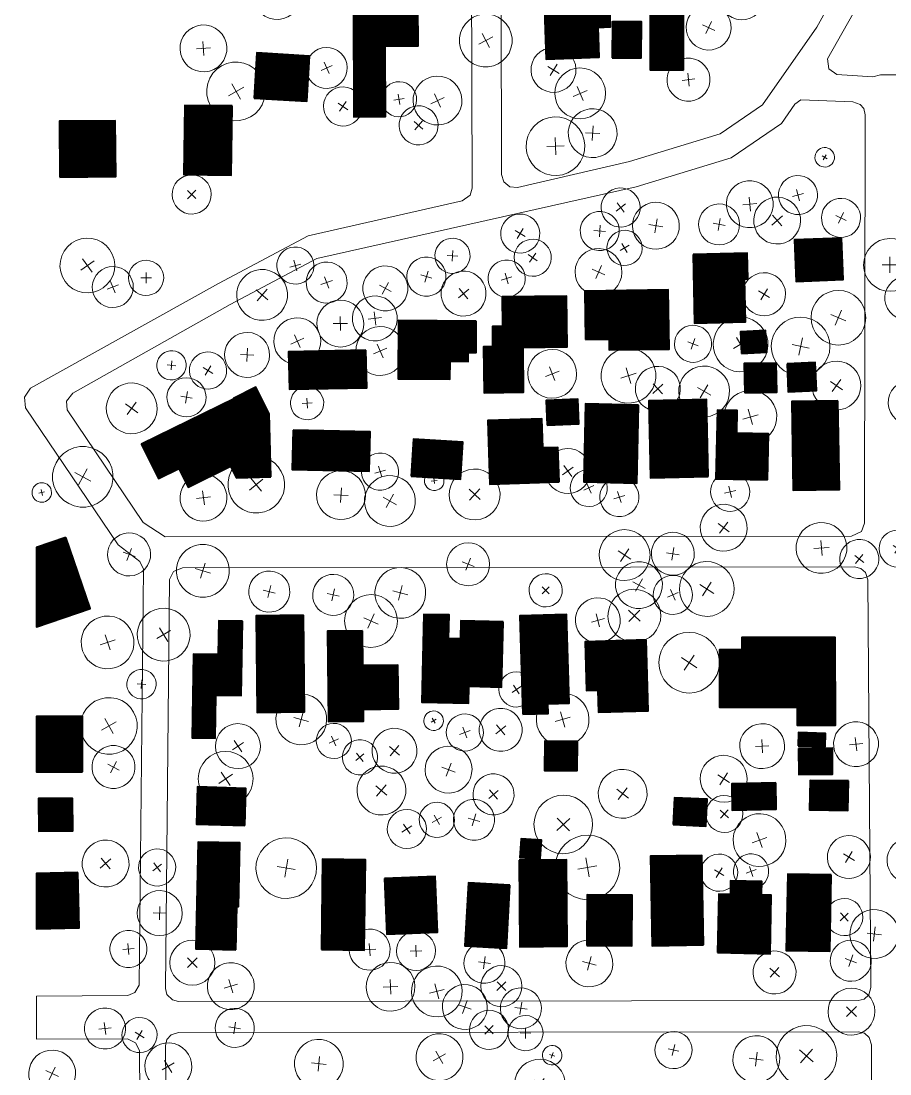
# Model space of a CAD drawing. Header units: metres. Extents: x -391 to 391, y -347 to 344.
# Drawn here: x -391.2 to -191, y -77.9 to 164.7 of the extents above; entities that cross this region are included whole.
import ezdxf

# ---------------------------------------------------------------- set-up
doc = ezdxf.new("R2010")
doc.units = ezdxf.units.M
for name, color, linetype, lineweight, true_color in [('ROADS', 251, 'Continuous', 18, 0x333333), ('ROOFS', 251, 'Continuous', 40, 0x000000), ('ROOFS_FILL', 255, 'Continuous', 0, 0xffffff), ('TREES', 251, 'Continuous', 9, 0x555555)]:
    doc.layers.add(name, color=color, linetype=linetype, lineweight=lineweight, true_color=true_color)

# ---------------------------------------------------------------- blocks, each defined once
blk = doc.blocks.new('TREE_0_52BACD')
at = {"layer": 'TREES'}
for points in [[(6.01, 0), (5.89, -1.17), (5.55, -2.3), (5, -3.34), (4.25, -4.25), (3.34, -5), (2.3, -5.55), (1.17, -5.89), (0, -6.01), (-1.17, -5.89), (-2.3, -5.55), (-3.34, -5), (-4.25, -4.25), (-5, -3.34), (-5.55, -2.3), (-5.89, -1.17), (-6.01, 0), (-5.89, 1.17), (-5.55, 2.3), (-5, 3.34), (-4.25, 4.25), (-3.34, 5), (-2.3, 5.55), (-1.17, 5.89), (0, 6.01), (1.17, 5.89), (2.3, 5.55), (3.34, 5), (4.25, 4.25), (5, 3.34), (5.55, 2.3), (5.89, 1.17), (6.01, 0)], [(-1.8, 0), (1.8, 0)], [(0, 1.8), (0, -1.8)]]:
    blk.add_lwpolyline(points, dxfattribs=at)

msp = doc.modelspace()

# ---------------------------------------------------------------- hatches: boundary and pattern name
at = {"layer": 'ROOFS_FILL'}
h = msp.add_hatch(dxfattribs=at)
h.set_pattern_fill('SOLID')
h.paths.add_polyline_path([(-293.72, 182.31), (-302.13, 182.29), (-302.09, 168.56), (-314.57, 168.53), (-314.51, 142.62), (-307.23, 142.64), (-307.27, 158.96), (-299.73, 158.99), (-299.76, 168.3), (-293.68, 168.33), (-293.72, 182.31)])
h = msp.add_hatch(dxfattribs=at)
h.set_pattern_fill('SOLID')
h.paths.add_polyline_path([(-255.54, 168.83), (-261.77, 168.63), (-262.03, 176.65), (-270.86, 176.36), (-270.18, 155.91), (-257.98, 156.31), (-258.21, 163.21), (-255.35, 163.3), (-255.54, 168.83)])
h = msp.add_hatch(dxfattribs=at)
h.set_pattern_fill('SOLID')
h.paths.add_polyline_path([(-238.57, 153.36), (-238.52, 167.44), (-246.21, 167.47), (-246.26, 153.39), (-238.57, 153.36)])
h = msp.add_hatch(dxfattribs=at)
h.set_pattern_fill('SOLID')
h.paths.add_polyline_path([(-254.97, 156.22), (-248.32, 156.17), (-248.25, 164.47), (-254.91, 164.51), (-254.97, 156.22)])
h = msp.add_hatch(dxfattribs=at)
h.set_pattern_fill('SOLID')
h.paths.add_polyline_path([(-337.5, 146.92), (-325.33, 146.18), (-324.7, 156.6), (-336.87, 157.34), (-337.5, 146.92)])
h = msp.add_hatch(dxfattribs=at)
h.set_pattern_fill('SOLID')
h.paths.add_polyline_path([(-342.57, 145.11), (-353.49, 145.24), (-353.68, 129.28), (-342.77, 129.16), (-342.57, 145.11)])
h = msp.add_hatch(dxfattribs=at)
h.set_pattern_fill('SOLID')
h.paths.add_polyline_path([(-382.24, 128.72), (-369.34, 128.87), (-369.49, 141.71), (-382.38, 141.57), (-382.24, 128.72)])
h = msp.add_hatch(dxfattribs=at)
h.set_pattern_fill('SOLID')
h.paths.add_polyline_path([(-202.16, 114.67), (-212.95, 114.25), (-212.57, 104.68), (-201.78, 105.09), (-202.16, 114.67)])
h = msp.add_hatch(dxfattribs=at)
h.set_pattern_fill('SOLID')
h.paths.add_polyline_path([(-236.33, 110.87), (-235.98, 95.09), (-224.29, 95.34), (-224.5, 105.27), (-223.73, 105.28), (-223.86, 111.15), (-236.33, 110.87)])
h = msp.add_hatch(dxfattribs=at)
h.set_pattern_fill('SOLID')
h.paths.add_polyline_path([(-261.14, 91.3), (-255.68, 91.38), (-255.64, 88.89), (-241.87, 89.09), (-242.06, 102.72), (-261.3, 102.44), (-261.14, 91.3)])
h = msp.add_hatch(dxfattribs=at)
h.set_pattern_fill('SOLID')
h.paths.add_polyline_path([(-280.33, 101.09), (-280.25, 94.35), (-282.59, 94.32), (-282.54, 89.66), (-284.61, 89.64), (-284.49, 79.02), (-275.39, 79.12), (-275.52, 89.48), (-265.38, 89.61), (-265.52, 101.26), (-280.33, 101.09)])
h = msp.add_hatch(dxfattribs=at)
h.set_pattern_fill('SOLID')
h.paths.add_polyline_path([(-286.29, 95.55), (-304.21, 95.69), (-304.32, 82.22), (-292.36, 82.13), (-292.33, 86.27), (-288.18, 86.25), (-288.16, 88.31), (-286.33, 88.3), (-286.29, 95.55)])
h = msp.add_hatch(dxfattribs=at)
h.set_pattern_fill('SOLID')
h.paths.add_polyline_path([(-225.17, 88.08), (-219.37, 88.39), (-219.64, 93.39), (-225.44, 93.07), (-225.17, 88.08)])
h = msp.add_hatch(dxfattribs=at)
h.set_pattern_fill('SOLID')
h.paths.add_polyline_path([(-311.72, 88.83), (-329.54, 88.46), (-329.36, 79.82), (-311.54, 80.19), (-311.72, 88.83)])
h = msp.add_hatch(dxfattribs=at)
h.set_pattern_fill('SOLID')
h.paths.add_polyline_path([(-224.44, 79), (-217.05, 79.12), (-217.17, 85.86), (-224.55, 85.74), (-224.44, 79)])
h = msp.add_hatch(dxfattribs=at)
h.set_pattern_fill('SOLID')
h.paths.add_polyline_path([(-214.68, 85.7), (-214.39, 79.23), (-207.9, 79.52), (-208.18, 85.99), (-214.68, 85.7)])
h = msp.add_hatch(dxfattribs=at)
h.set_pattern_fill('SOLID')
h.paths.add_polyline_path([(-333.65, 59.67), (-334.04, 74.14), (-337.09, 80.28), (-342.29, 77.71), (-341.94, 77.73), (-363.44, 67.15), (-359.51, 59.23), (-354.83, 61.54), (-352.73, 57.29), (-342.91, 62.13), (-341.57, 59.44), (-333.65, 59.67)])
h = msp.add_hatch(dxfattribs=at)
h.set_pattern_fill('SOLID')
h.paths.add_polyline_path([(-269.94, 71.54), (-262.67, 71.84), (-262.91, 77.52), (-270.17, 77.22), (-269.94, 71.54)])
h = msp.add_hatch(dxfattribs=at)
h.set_pattern_fill('SOLID')
h.paths.add_polyline_path([(-248.94, 76.17), (-261.15, 76.44), (-261.53, 58.48), (-249.32, 58.21), (-248.94, 76.17)])
h = msp.add_hatch(dxfattribs=at)
h.set_pattern_fill('SOLID')
h.paths.add_polyline_path([(-232.87, 59.71), (-233.26, 77.48), (-246.5, 77.19), (-246.12, 59.42), (-232.87, 59.71)])
h = msp.add_hatch(dxfattribs=at)
h.set_pattern_fill('SOLID')
h.paths.add_polyline_path([(-202.95, 77.19), (-213.61, 77.03), (-213.27, 56.57), (-202.62, 56.74), (-202.95, 77.19)])
h = msp.add_hatch(dxfattribs=at)
h.set_pattern_fill('SOLID')
h.paths.add_polyline_path([(-267.2, 58.5), (-267.47, 66.43), (-270.94, 66.31), (-271.18, 73.04), (-283.64, 72.63), (-283.15, 57.98), (-267.2, 58.5)])
h = msp.add_hatch(dxfattribs=at)
h.set_pattern_fill('SOLID')
h.paths.add_polyline_path([(-219.2, 58.96), (-218.99, 69.57), (-226.26, 69.72), (-226.15, 74.9), (-230.73, 75), (-231.06, 59.2), (-219.2, 58.96)])
h = msp.add_hatch(dxfattribs=at)
h.set_pattern_fill('SOLID')
h.paths.add_polyline_path([(-328.52, 70.38), (-328.72, 61.33), (-310.95, 60.93), (-310.75, 69.99), (-328.52, 70.38)])
h = msp.add_hatch(dxfattribs=at)
h.set_pattern_fill('SOLID')
h.paths.add_polyline_path([(-301.3, 59.79), (-289.9, 59.11), (-289.4, 67.63), (-300.79, 68.31), (-301.3, 59.79)])
h = msp.add_hatch(dxfattribs=at)
h.set_pattern_fill('SOLID')
h.paths.add_polyline_path([(-380.88, 45.67), (-387.64, 43.37), (-387.64, 25.08), (-375.28, 29.28), (-380.88, 45.67)])
h = msp.add_hatch(dxfattribs=at)
h.set_pattern_fill('SOLID')
h.paths.add_polyline_path([(-326.15, 27.79), (-337.06, 27.65), (-336.78, 5.39), (-325.86, 5.52), (-326.15, 27.79)])
h = msp.add_hatch(dxfattribs=at)
h.set_pattern_fill('SOLID')
h.paths.add_polyline_path([(-280.11, 26.21), (-289.83, 26.45), (-289.94, 22.31), (-292.69, 22.38), (-292.55, 27.82), (-298.37, 27.96), (-298.88, 7.77), (-288.13, 7.5), (-288.03, 11.39), (-280.49, 11.2), (-280.11, 26.21)])
h = msp.add_hatch(dxfattribs=at)
h.set_pattern_fill('SOLID')
h.paths.add_polyline_path([(-275.58, 4.95), (-269.75, 5.13), (-269.82, 7.36), (-264.89, 7.52), (-265.52, 27.95), (-276.27, 27.63), (-275.58, 4.95)])
h = msp.add_hatch(dxfattribs=at)
h.set_pattern_fill('SOLID')
h.paths.add_polyline_path([(-340.17, 26.36), (-345.63, 26.45), (-345.76, 18.69), (-351.48, 18.79), (-351.8, -0.48), (-346.5, -0.57), (-346.32, 9.37), (-340.46, 9.28), (-340.17, 26.36)])
h = msp.add_hatch(dxfattribs=at)
h.set_pattern_fill('SOLID')
h.paths.add_polyline_path([(-312.56, 24.2), (-320.62, 24.09), (-320.34, 3.28), (-312.29, 3.39), (-312.32, 6.07), (-304.26, 6.17), (-304.4, 16.28), (-312.45, 16.17), (-312.56, 24.2)])
h = msp.add_hatch(dxfattribs=at)
h.set_pattern_fill('SOLID')
h.paths.add_polyline_path([(-247.17, 22.08), (-261.2, 21.66), (-260.86, 10.43), (-258.26, 10.51), (-258.1, 5.43), (-246.68, 5.77), (-247.17, 22.08)])
h = msp.add_hatch(dxfattribs=at)
h.set_pattern_fill('SOLID')
h.paths.add_polyline_path([(-212.38, 6.59), (-212.38, 2.45), (-203.54, 2.45), (-203.55, 22.65), (-225.12, 22.65), (-225.12, 19.8), (-230.21, 19.8), (-230.21, 6.58), (-212.38, 6.59)])
h = msp.add_hatch(dxfattribs=at)
h.set_pattern_fill('SOLID')
h.paths.add_polyline_path([(-377.07, -8.28), (-377.07, 4.41), (-387.64, 4.4), (-387.64, -8.29), (-377.07, -8.28)])
h = msp.add_hatch(dxfattribs=at)
h.set_pattern_fill('SOLID')
h.paths.add_polyline_path([(-212.13, -2.29), (-205.89, -2.48), (-205.8, 0.54), (-212.03, 0.72), (-212.13, -2.29)])
h = msp.add_hatch(dxfattribs=at)
h.set_pattern_fill('SOLID')
h.paths.add_polyline_path([(-263.03, -8.09), (-262.96, -1.36), (-270.5, -1.28), (-270.57, -8.02), (-263.03, -8.09)])
h = msp.add_hatch(dxfattribs=at)
h.set_pattern_fill('SOLID')
h.paths.add_polyline_path([(-212.03, -2.95), (-211.97, -8.9), (-204.17, -8.83), (-204.23, -2.87), (-212.03, -2.95)])
h = msp.add_hatch(dxfattribs=at)
h.set_pattern_fill('SOLID')
h.paths.add_polyline_path([(-339.64, -20.67), (-339.38, -12.14), (-350.55, -11.81), (-350.8, -20.35), (-339.64, -20.67)])
h = msp.add_hatch(dxfattribs=at)
h.set_pattern_fill('SOLID')
h.paths.add_polyline_path([(-217.28, -10.87), (-227.42, -11.09), (-227.29, -17.13), (-217.15, -16.91), (-217.28, -10.87)])
h = msp.add_hatch(dxfattribs=at)
h.set_pattern_fill('SOLID')
h.paths.add_polyline_path([(-200.55, -10.42), (-209.38, -10.28), (-209.49, -17.1), (-200.66, -17.26), (-200.55, -10.42)])
h = msp.add_hatch(dxfattribs=at)
h.set_pattern_fill('SOLID')
h.paths.add_polyline_path([(-379.39, -14.41), (-387.18, -14.48), (-387.1, -21.99), (-379.31, -21.92), (-379.39, -14.41)])
h = msp.add_hatch(dxfattribs=at)
h.set_pattern_fill('SOLID')
h.paths.add_polyline_path([(-240.89, -20.48), (-233.36, -20.81), (-233.1, -14.59), (-240.62, -14.28), (-240.89, -20.48)])
h = msp.add_hatch(dxfattribs=at)
h.set_pattern_fill('SOLID')
h.paths.add_polyline_path([(-271.57, -28.34), (-271.29, -24.06), (-275.95, -23.75), (-276.24, -28.04), (-271.57, -28.34)])
h = msp.add_hatch(dxfattribs=at)
h.set_pattern_fill('SOLID')
h.paths.add_polyline_path([(-341.68, -49.31), (-341.48, -39.31), (-341.1, -39.31), (-340.8, -24.71), (-350.41, -24.52), (-350.92, -49.12), (-341.68, -49.31)])
h = msp.add_hatch(dxfattribs=at)
h.set_pattern_fill('SOLID')
h.paths.add_polyline_path([(-322, -49.26), (-312.12, -49.39), (-311.84, -28.58), (-321.72, -28.45), (-322, -49.26)])
h = msp.add_hatch(dxfattribs=at)
h.set_pattern_fill('SOLID')
h.paths.add_polyline_path([(-276.45, -28.67), (-276.26, -48.62), (-265.34, -48.52), (-265.53, -28.57), (-276.45, -28.67)])
h = msp.add_hatch(dxfattribs=at)
h.set_pattern_fill('SOLID')
h.paths.add_polyline_path([(-233.96, -48.18), (-234.34, -27.56), (-246.14, -27.77), (-245.78, -48.4), (-233.96, -48.18)])
h = msp.add_hatch(dxfattribs=at)
h.set_pattern_fill('SOLID')
h.paths.add_polyline_path([(-378.15, -31.5), (-387.64, -31.73), (-387.64, -44.52), (-377.84, -44.28), (-378.15, -31.5)])
h = msp.add_hatch(dxfattribs=at)
h.set_pattern_fill('SOLID')
h.paths.add_polyline_path([(-307.42, -32.91), (-306.91, -45.73), (-295.23, -45.27), (-295.74, -32.44), (-307.42, -32.91)])
h = msp.add_hatch(dxfattribs=at)
h.set_pattern_fill('SOLID')
h.paths.add_polyline_path([(-278.53, -34.43), (-288.12, -33.89), (-288.94, -48.44), (-279.36, -48.98), (-278.53, -34.43)])
h = msp.add_hatch(dxfattribs=at)
h.set_pattern_fill('SOLID')
h.paths.add_polyline_path([(-220.57, -36.41), (-220.52, -33.56), (-227.68, -33.45), (-227.73, -36.29), (-220.57, -36.41)])
h = msp.add_hatch(dxfattribs=at)
h.set_pattern_fill('SOLID')
h.paths.add_polyline_path([(-204.48, -32.07), (-214.5, -31.87), (-214.86, -49.47), (-204.84, -49.67), (-204.48, -32.07)])
h = msp.add_hatch(dxfattribs=at)
h.set_pattern_fill('SOLID')
h.paths.add_polyline_path([(-260.84, -48.34), (-250.44, -48.41), (-250.37, -36.76), (-260.77, -36.69), (-260.84, -48.34)])
h = msp.add_hatch(dxfattribs=at)
h.set_pattern_fill('SOLID')
h.paths.add_polyline_path([(-230.69, -49.97), (-218.59, -50.24), (-218.3, -36.77), (-230.4, -36.5), (-230.69, -49.97)])

# ---------------------------------------------------------------- linework, layer by layer
at = {"layer": 'ROADS'}
for points in [[(-207.81, 163.24), (-220.31, 145.37), (-230.09, 138.67), (-251, 132.3), (-276.82, 126.35), (-278.58, 126.48), (-279.97, 127.58), (-280.49, 129.27), (-280.75, 248.09), (-280.41, 249.49), (-279.44, 250.57), (-277.8, 251.09), (-183.48, 252.46), (-182.08, 252.14), (-180.83, 250.95), (-180.44, 249.28), (-181.68, 228.79), (-184.27, 210.61), (-190.74, 193.97), (-207.81, 163.24)], [(-193.17, 152.25), (-194.87, 151.83), (-203.18, 152.33), (-205.01, 153.68), (-205.36, 155.93), (-185.27, 191.47), (-178.41, 209.14), (-175.71, 228.16), (-174.38, 249.94), (-173, 252.02), (-171.37, 252.47), (-29.76, 250.85), (-28.11, 250.32), (-27.14, 249.24), (-26.8, 247.82), (-27.65, 155.27), (-28.17, 153.61), (-29.25, 152.65), (-30.65, 152.3), (-193.17, 152.25)], [(-323.02, 109.97), (-249.43, 126.5), (-227.52, 133.18), (-215.98, 141.06), (-212.89, 145.52), (-211.51, 146.5), (-199.48, 146.07), (-197.8, 145.44), (-197.01, 144.52), (-196.64, 143.07), (-196.81, 48.96), (-197.49, 47.06), (-199.81, 45.97), (-357.98, 45.82), (-363.04, 49.11), (-380.6, 75.12), (-380.73, 77.12), (-379.31, 78.9), (-343.02, 99.34), (-323.02, 109.97)], [(-356.98, 36.03), (-356.11, 37.84), (-354, 38.71), (-199.1, 38.91), (-197.69, 38.56), (-196.61, 37.59), (-196.09, 35.94), (-195.33, -58.01), (-195.82, -59.69), (-196.9, -60.67), (-198.32, -61.03), (-354.92, -61.24), (-356.35, -60.88), (-357.58, -59.64), (-357.93, -58.21), (-356.98, 36.03)], [(-354.47, -167.59), (-356.49, -166.51), (-357.18, -164.63), (-357.94, -71.42), (-357.59, -70), (-356.62, -68.91), (-354.94, -68.39), (-198.25, -68.19), (-196.83, -68.54), (-195.75, -69.51), (-195.24, -71.18), (-194.82, -164.59), (-195.17, -166.01), (-196.15, -167.09), (-197.82, -167.6), (-354.47, -167.59)]]:
    msp.add_lwpolyline(points, close=True, dxfattribs=at)
msp.add_lwpolyline([(-287.64, 249.63), (-287.24, 126.15), (-287.73, 124.51), (-289.58, 123.22), (-325.02, 115.2), (-345.68, 104.22), (-389.02, 80.07), (-390.42, 78.02), (-390.19, 75.52), (-368.84, 43.99), (-363.83, 40.18), (-362.98, 38.34), (-363.98, -57.45), (-365.02, -59.17), (-366.61, -59.83), (-387.66, -60), (-387.62, -69.93), (-366.65, -69.87), (-364.82, -70.72), (-363.95, -72.54), (-363.23, -166.16)], dxfattribs=at)
at = {"layer": 'ROOFS'}
for points in [[(-293.72, 182.31), (-302.13, 182.29), (-302.09, 168.56), (-314.57, 168.53), (-314.51, 142.62), (-307.23, 142.64), (-307.27, 158.96), (-299.73, 158.99), (-299.76, 168.3), (-293.68, 168.33), (-293.72, 182.31)], [(-255.54, 168.83), (-261.77, 168.63), (-262.03, 176.65), (-270.86, 176.36), (-270.18, 155.91), (-257.98, 156.31), (-258.21, 163.21), (-255.35, 163.3), (-255.54, 168.83)], [(-238.57, 153.36), (-238.52, 167.44), (-246.21, 167.47), (-246.26, 153.39), (-238.57, 153.36)], [(-254.97, 156.22), (-248.32, 156.17), (-248.25, 164.47), (-254.91, 164.51), (-254.97, 156.22)], [(-337.5, 146.92), (-325.33, 146.18), (-324.7, 156.6), (-336.87, 157.34), (-337.5, 146.92)], [(-342.57, 145.11), (-353.49, 145.24), (-353.68, 129.28), (-342.77, 129.16), (-342.57, 145.11)], [(-382.24, 128.72), (-369.34, 128.87), (-369.49, 141.71), (-382.38, 141.57), (-382.24, 128.72)], [(-202.16, 114.67), (-212.95, 114.25), (-212.57, 104.68), (-201.78, 105.09), (-202.16, 114.67)], [(-236.33, 110.87), (-235.98, 95.09), (-224.29, 95.34), (-224.5, 105.27), (-223.73, 105.28), (-223.86, 111.15), (-236.33, 110.87)], [(-261.14, 91.3), (-255.68, 91.38), (-255.64, 88.89), (-241.87, 89.09), (-242.06, 102.72), (-261.3, 102.44), (-261.14, 91.3)], [(-280.33, 101.09), (-280.25, 94.35), (-282.59, 94.32), (-282.54, 89.66), (-284.61, 89.64), (-284.49, 79.02), (-275.39, 79.12), (-275.52, 89.48), (-265.38, 89.61), (-265.52, 101.26), (-280.33, 101.09)], [(-286.29, 95.55), (-304.21, 95.69), (-304.32, 82.22), (-292.36, 82.13), (-292.33, 86.27), (-288.18, 86.25), (-288.16, 88.31), (-286.33, 88.3), (-286.29, 95.55)], [(-225.17, 88.08), (-219.37, 88.39), (-219.64, 93.39), (-225.44, 93.07), (-225.17, 88.08)], [(-311.72, 88.83), (-329.54, 88.46), (-329.36, 79.82), (-311.54, 80.19), (-311.72, 88.83)], [(-224.44, 79), (-217.05, 79.12), (-217.17, 85.86), (-224.55, 85.74), (-224.44, 79)], [(-214.68, 85.7), (-214.39, 79.23), (-207.9, 79.52), (-208.18, 85.99), (-214.68, 85.7)], [(-333.65, 59.67), (-334.04, 74.14), (-337.09, 80.28), (-342.29, 77.71), (-341.94, 77.73), (-363.44, 67.15), (-359.51, 59.23), (-354.83, 61.54), (-352.73, 57.29), (-342.91, 62.13), (-341.57, 59.44), (-333.65, 59.67)], [(-269.94, 71.54), (-262.67, 71.84), (-262.91, 77.52), (-270.17, 77.22), (-269.94, 71.54)], [(-248.94, 76.17), (-261.15, 76.44), (-261.53, 58.48), (-249.32, 58.21), (-248.94, 76.17)], [(-232.87, 59.71), (-233.26, 77.48), (-246.5, 77.19), (-246.12, 59.42), (-232.87, 59.71)], [(-202.95, 77.19), (-213.61, 77.03), (-213.27, 56.57), (-202.62, 56.74), (-202.95, 77.19)], [(-267.2, 58.5), (-267.47, 66.43), (-270.94, 66.31), (-271.18, 73.04), (-283.64, 72.63), (-283.15, 57.98), (-267.2, 58.5)], [(-219.2, 58.96), (-218.99, 69.57), (-226.26, 69.72), (-226.15, 74.9), (-230.73, 75), (-231.06, 59.2), (-219.2, 58.96)], [(-328.52, 70.38), (-328.72, 61.33), (-310.95, 60.93), (-310.75, 69.99), (-328.52, 70.38)], [(-301.3, 59.79), (-289.9, 59.11), (-289.4, 67.63), (-300.79, 68.31), (-301.3, 59.79)], [(-380.88, 45.67), (-387.64, 43.37), (-387.64, 25.08), (-375.28, 29.28), (-380.88, 45.67)], [(-326.15, 27.79), (-337.06, 27.65), (-336.78, 5.39), (-325.86, 5.52), (-326.15, 27.79)], [(-280.11, 26.21), (-289.83, 26.45), (-289.94, 22.31), (-292.69, 22.38), (-292.55, 27.82), (-298.37, 27.96), (-298.88, 7.77), (-288.13, 7.5), (-288.03, 11.39), (-280.49, 11.2), (-280.11, 26.21)], [(-275.58, 4.95), (-269.75, 5.13), (-269.82, 7.36), (-264.89, 7.52), (-265.52, 27.95), (-276.27, 27.63), (-275.58, 4.95)], [(-340.17, 26.36), (-345.63, 26.45), (-345.76, 18.69), (-351.48, 18.79), (-351.8, -0.48), (-346.5, -0.57), (-346.32, 9.37), (-340.46, 9.28), (-340.17, 26.36)], [(-312.56, 24.2), (-320.62, 24.09), (-320.34, 3.28), (-312.29, 3.39), (-312.32, 6.07), (-304.26, 6.17), (-304.4, 16.28), (-312.45, 16.17), (-312.56, 24.2)], [(-247.17, 22.08), (-261.2, 21.66), (-260.86, 10.43), (-258.26, 10.51), (-258.1, 5.43), (-246.68, 5.77), (-247.17, 22.08)], [(-212.38, 6.59), (-212.38, 2.45), (-203.54, 2.45), (-203.55, 22.65), (-225.12, 22.65), (-225.12, 19.8), (-230.21, 19.8), (-230.21, 6.58), (-212.38, 6.59)], [(-377.07, -8.28), (-377.07, 4.41), (-387.64, 4.4), (-387.64, -8.29), (-377.07, -8.28)], [(-212.13, -2.29), (-205.89, -2.48), (-205.8, 0.54), (-212.03, 0.72), (-212.13, -2.29)], [(-263.03, -8.09), (-262.96, -1.36), (-270.5, -1.28), (-270.57, -8.02), (-263.03, -8.09)], [(-212.03, -2.95), (-211.97, -8.9), (-204.17, -8.83), (-204.23, -2.87), (-212.03, -2.95)], [(-339.64, -20.67), (-339.38, -12.14), (-350.55, -11.81), (-350.8, -20.35), (-339.64, -20.67)], [(-217.28, -10.87), (-227.42, -11.09), (-227.29, -17.13), (-217.15, -16.91), (-217.28, -10.87)], [(-200.55, -10.42), (-209.38, -10.28), (-209.49, -17.1), (-200.66, -17.26), (-200.55, -10.42)], [(-379.39, -14.41), (-387.18, -14.48), (-387.1, -21.99), (-379.31, -21.92), (-379.39, -14.41)], [(-240.89, -20.48), (-233.36, -20.81), (-233.1, -14.59), (-240.62, -14.28), (-240.89, -20.48)], [(-271.57, -28.34), (-271.29, -24.06), (-275.95, -23.75), (-276.24, -28.04), (-271.57, -28.34)], [(-341.68, -49.31), (-341.48, -39.31), (-341.1, -39.31), (-340.8, -24.71), (-350.41, -24.52), (-350.92, -49.12), (-341.68, -49.31)], [(-322, -49.26), (-312.12, -49.39), (-311.84, -28.58), (-321.72, -28.45), (-322, -49.26)], [(-276.45, -28.67), (-276.26, -48.62), (-265.34, -48.52), (-265.53, -28.57), (-276.45, -28.67)], [(-233.96, -48.18), (-234.34, -27.56), (-246.14, -27.77), (-245.78, -48.4), (-233.96, -48.18)], [(-378.15, -31.5), (-387.64, -31.73), (-387.64, -44.52), (-377.84, -44.28), (-378.15, -31.5)], [(-307.42, -32.91), (-306.91, -45.73), (-295.23, -45.27), (-295.74, -32.44), (-307.42, -32.91)], [(-278.53, -34.43), (-288.12, -33.89), (-288.94, -48.44), (-279.36, -48.98), (-278.53, -34.43)], [(-220.57, -36.41), (-220.52, -33.56), (-227.68, -33.45), (-227.73, -36.29), (-220.57, -36.41)], [(-204.48, -32.07), (-214.5, -31.87), (-214.86, -49.47), (-204.84, -49.67), (-204.48, -32.07)], [(-260.84, -48.34), (-250.44, -48.41), (-250.37, -36.76), (-260.77, -36.69), (-260.84, -48.34)], [(-230.69, -49.97), (-218.59, -50.24), (-218.3, -36.77), (-230.4, -36.5), (-230.69, -49.97)]]:
    msp.add_lwpolyline(points, close=True, dxfattribs=at)

# ---------------------------------------------------------------- block references
at = {"layer": 'TREES'}
for p, xscale, yscale, zscale, rotation in [((-332.2, 170.68), 0.9375, 0.9375, 0.9375, 330.14473738534343), ((-225.07, 170.38), 0.9, 0.9, 0.9, 301.6314832411857), ((-232.74, 163.17), 0.8625, 0.8625, 0.8625, 335.2460847069795), ((-284.12, 160.17), 1.0125, 1.0125, 1.0125, 28.05160323367289), ((-349.18, 158.36), 0.9, 0.9, 0.9, 93.63837185428898), ((-320.78, 153.86), 0.7875000000000001, 0.7875000000000001, 0.7875000000000001, 114.13686519290776), ((-268.5, 153.41), 0.8625, 0.8625, 0.8625, 58.6482465649969), ((-341.67, 148.45), 1.125, 1.125, 1.125, 29.362761403890648), ((-262.34, 148), 0.975, 0.975, 0.975, 293.20807078488093), ((-237.39, 151.15), 0.825, 0.825, 0.825, 276.25057914151296), ((-295.24, 146.34), 0.9375, 0.9375, 0.9375, 25.36404077116494), ((-317.03, 144.99), 0.7500000000000001, 0.7500000000000001, 0.7500000000000001, 54.773418814502435), ((-304.11, 146.64), 0.675, 0.675, 0.675, 9.0597988417057), ((-299.6, 140.63), 0.7500000000000001, 0.7500000000000001, 0.7500000000000001, 48.809079493691165), ((-259.48, 138.83), 0.9375, 0.9375, 0.9375, 86.18974566694509), ((-268.05, 135.83), 1.125, 1.125, 1.125, 92.52324589253803), ((-205.99, 133.27), 0.37437603993344426, 0.37437603993344426, 0.37437603993344426, 329.3830774058383), ((-351.89, 124.71), 0.7500000000000001, 0.7500000000000001, 0.7500000000000001, 46.11077206257911), ((-212.15, 124.56), 0.7500000000000001, 0.7500000000000001, 0.7500000000000001, 105.21150051989598), ((-253.02, 121.7), 0.7500000000000001, 0.7500000000000001, 0.7500000000000001, 127.23104333814526), ((-223.27, 122.45), 0.9, 0.9, 0.9, 275.8073539299085), ((-216.96, 118.7), 0.9, 0.9, 0.9, 221.8237275563836), ((-202.24, 119.3), 0.7500000000000001, 0.7500000000000001, 0.7500000000000001, 244.98143851742103), ((-276.16, 115.69), 0.7500000000000001, 0.7500000000000001, 0.7500000000000001, 59.123618716753626), ((-244.91, 117.5), 0.9, 0.9, 0.9, 170.6416744094267), ((-230.33, 117.8), 0.7875000000000001, 0.7875000000000001, 0.7875000000000001, 79.49853767387425), ((-257.83, 116.29), 0.7500000000000001, 0.7500000000000001, 0.7500000000000001, 85.90173430147927), ((-375.93, 108.33), 1.05, 1.05, 1.05, 35.54831921001725), ((-252.12, 112.39), 0.675, 0.675, 0.675, 211.1381736482748), ((-291.79, 110.58), 0.675, 0.675, 0.675, 266.5243045642456), ((-273.3, 110.13), 0.7125000000000001, 0.7125000000000001, 0.7125000000000001, 324.3925716782418), ((-190.97, 108.48), 1.0125, 1.0125, 1.0125, 180.3673601161332), ((-328, 108.33), 0.7125000000000001, 0.7125000000000001, 0.7125000000000001, 15.523258695241843), ((-258.13, 106.83), 0.9, 0.9, 0.9, 66.256398063056), ((-370.07, 103.37), 0.7875000000000001, 0.7875000000000001, 0.7875000000000001, 200.9797633582611), ((-362.4, 105.48), 0.675, 0.675, 0.675, 269.27165420790345), ((-335.66, 101.57), 0.975, 0.975, 0.975, 229.59968894364715), ((-320.78, 104.42), 0.7875000000000001, 0.7875000000000001, 0.7875000000000001, 289.14460894075324), ((-307.26, 103.07), 0.8625, 0.8625, 0.8625, 61.67362243771285), ((-297.8, 105.78), 0.7500000000000001, 0.7500000000000001, 0.7500000000000001, 163.4573045407293), ((-289.23, 101.87), 0.8625, 0.8625, 0.8625, 129.92638008389704), ((-279.31, 105.33), 0.7125000000000001, 0.7125000000000001, 0.7125000000000001, 196.57038236424114), ((-219.97, 101.72), 0.825, 0.825, 0.825, 58.422510808556495), ((-187.21, 100.82), 0.825, 0.825, 0.825, 242.50724145430218), ((-202.84, 96.31), 1.05, 1.05, 1.05, 67.14193281870429), ((-309.67, 96.16), 0.8625, 0.8625, 0.8625, 6.8909295136551), ((-317.63, 94.96), 0.9, 0.9, 0.9, 90.45974315822448), ((-327.55, 90.9), 0.9, 0.9, 0.9, 204.69699215662848), ((-225.38, 90.15), 1.05, 1.05, 1.05, 210.783415512227), ((-211.55, 89.7), 1.125, 1.125, 1.125, 258.3440016914571), ((-308.46, 88.65), 0.9375, 0.9375, 0.9375, 203.50463829170803), ((-236.34, 90.3), 0.7125000000000001, 0.7125000000000001, 0.7125000000000001, 339.99147818486074), ((-339.11, 87.75), 0.8625, 0.8625, 0.8625, 268.1953407024083), ((-348.13, 84.14), 0.7125000000000001, 0.7125000000000001, 0.7125000000000001, 328.3802328661831), ((-268.8, 83.39), 0.9375, 0.9375, 0.9375, 201.45535229139756), ((-251.22, 82.94), 1.05, 1.05, 1.05, 287.57836266192436), ((-356.54, 85.34), 0.5625, 0.5625, 0.5625, 174.97625867970842), ((-233.79, 79.33), 0.975, 0.975, 0.975, 59.642990233948716), ((-203.29, 80.68), 0.9375, 0.9375, 0.9375, 234.89366028578422), ((-244.46, 79.93), 0.8625, 0.8625, 0.8625, 42.567952495916145), ((-365.71, 75.43), 0.975, 0.975, 0.975, 233.48068468230673), ((-353.09, 77.98), 0.7500000000000001, 0.7500000000000001, 0.7500000000000001, 169.78514943466368), ((-186.16, 76.78), 0.8625, 0.8625, 0.8625, 340.41576242882996), ((-325.29, 76.63), 0.6375, 0.6375, 0.6375, 184.05919560252698), ((-223.12, 73.47), 1.0125, 1.0125, 1.0125, 196.0393697901307), ((-376.98, 59.65), 1.1625, 1.1625, 1.1625, 332.18344641668307), ((-265.19, 61), 0.8625, 0.8625, 0.8625, 215.93598057087675), ((-337.01, 57.85), 1.0875, 1.0875, 1.0875, 219.08322768573774), ((-308.46, 60.85), 0.7125000000000001, 0.7125000000000001, 0.7125000000000001, 106.10219657915485), ((-286.68, 55.59), 0.975, 0.975, 0.975, 227.57741220079419), ((-349.18, 54.84), 0.9, 0.9, 0.9, 277.71501180443676), ((-317.48, 55.44), 0.9375, 0.9375, 0.9375, 267.2597044665197), ((-306.21, 54.09), 0.975, 0.975, 0.975, 150.7645691255225), ((-295.99, 58.75), 0.37500000000000006, 0.37500000000000006, 0.37500000000000006, 7.660124497188101), ((-260.38, 57.09), 0.7125000000000001, 0.7125000000000001, 0.7125000000000001, 24.51346836491629), ((-227.78, 56.19), 0.7500000000000001, 0.7500000000000001, 0.7500000000000001, 193.12603780161984), ((-386.44, 56.04), 0.37437603993344426, 0.37437603993344426, 0.37437603993344426, 102.06766433709686), ((-253.32, 54.99), 0.7500000000000001, 0.7500000000000001, 0.7500000000000001, 16.9939070922355), ((-229.28, 47.93), 0.9, 0.9, 0.9, 52.448551903287225), ((-252.12, 41.62), 0.975, 0.975, 0.975, 146.88406424713398), ((-206.74, 43.27), 0.975, 0.975, 0.975, 184.12050639689363), ((-189.16, 43.12), 0.7125000000000001, 0.7125000000000001, 0.7125000000000001, 146.4103489048748), ((-366.31, 41.77), 0.825, 0.825, 0.825, 159.83343145300933), ((-241, 41.92), 0.825, 0.825, 0.825, 170.16435098283367), ((-198.03, 40.72), 0.7500000000000001, 0.7500000000000001, 0.7500000000000001, 51.36960436625572), ((-349.33, 38.01), 1.0125, 1.0125, 1.0125, 163.07270851048978), ((-288.18, 39.52), 0.825, 0.825, 0.825, 337.7870258558203), ((-248.81, 34.71), 0.9, 0.9, 0.9, 331.07733085571596), ((-233.19, 33.81), 1.05, 1.05, 1.05, 237.94558019950574), ((-334.01, 33.21), 0.7875000000000001, 0.7875000000000001, 0.7875000000000001, 345.0488678234964), ((-303.81, 32.9), 0.975, 0.975, 0.975, 255.23891615506162), ((-270.3, 33.51), 0.6375, 0.6375, 0.6375, 226.43616869634195), ((-319.28, 32.45), 0.7875000000000001, 0.7875000000000001, 0.7875000000000001, 257.1944342712054), ((-241, 32.45), 0.7500000000000001, 0.7500000000000001, 0.7500000000000001, 24.040337751026804), ((-310.57, 26.44), 1.0125, 1.0125, 1.0125, 67.03743459060443), ((-249.87, 27.65), 1.0125, 1.0125, 1.0125, 316.2037497123271), ((-358.35, 23.29), 1.0125, 1.0125, 1.0125, 30.486535820753208), ((-258.28, 26.59), 0.8625, 0.8625, 0.8625, 15.227136721005872), ((-371.27, 21.49), 1.0125, 1.0125, 1.0125, 18.414869661973086), ((-237.24, 16.83), 1.1625, 1.1625, 1.1625, 56.10022511322724), ((-363.45, 11.87), 0.5625, 0.5625, 0.5625, 265.8020220009988), ((-277.06, 10.67), 0.675, 0.675, 0.675, 124.1742637004969), ((-370.97, 2.25), 1.0875, 1.0875, 1.0875, 119.45504243403025), ((-326.64, 3.76), 0.975, 0.975, 0.975, 344.88152018025954), ((-266.39, 3.76), 1.0125, 1.0125, 1.0125, 195.411266531925), ((-280.67, 1.35), 0.825, 0.825, 0.825, 309.5580319637262), ((-296.14, 3.46), 0.37437603993344426, 0.37437603993344426, 0.37437603993344426, 121.55247492449216), ((-288.93, 0.75), 0.7125000000000001, 0.7125000000000001, 0.7125000000000001, 20.516572799821247), ((-341.22, -2.4), 0.8625, 0.8625, 0.8625, 214.52484329142493), ((-319.13, -1.2), 0.675, 0.675, 0.675, 294.25102308457207), ((-305.16, -3.46), 0.8625, 0.8625, 0.8625, 229.19952289080663), ((-220.42, -2.4), 0.8625, 0.8625, 0.8625, 2.9132716190953944), ((-198.78, -1.95), 0.8625, 0.8625, 0.8625, 186.71436597891096), ((-313.12, -4.96), 0.675, 0.675, 0.675, 219.38320437252125), ((-369.92, -7.21), 0.825, 0.825, 0.825, 242.03436427941492), ((-344.07, -9.92), 1.05, 1.05, 1.05, 34.17720198822663), ((-292.69, -7.81), 0.9, 0.9, 0.9, 158.86705810901893), ((-308.16, -12.62), 0.9375, 0.9375, 0.9375, 318.93274612528984), ((-229.28, -9.92), 0.9, 0.9, 0.9, 237.03742914693174), ((-282.32, -13.52), 0.7875000000000001, 0.7875000000000001, 0.7875000000000001, 220.16550182554738), ((-252.57, -13.37), 0.9375, 0.9375, 0.9375, 142.5102618958854), ((-266.24, -20.43), 1.125, 1.125, 1.125, 313.707863343167), ((-229.13, -18.03), 0.7125000000000001, 0.7125000000000001, 0.7125000000000001, 316.31719259727464), ((-295.39, -19.38), 0.675, 0.675, 0.675, 210.97134208203408), ((-286.83, -19.38), 0.7875000000000001, 0.7875000000000001, 0.7875000000000001, 253.31131661958725), ((-302.3, -21.49), 0.7500000000000001, 0.7500000000000001, 0.7500000000000001, 32.99975684211138), ((-221.02, -24.04), 1.0125, 1.0125, 1.0125, 109.45966624279808), ((-371.72, -29.45), 0.9, 0.9, 0.9, 220.5983447526984), ((-260.68, -30.35), 1.2375, 1.2375, 1.2375, 189.84080559575622), ((-200.43, -27.95), 0.825, 0.825, 0.825, 328.56074091698696), ((-186.46, -28.7), 0.8625, 0.8625, 0.8625, 294.5226171304059), ((-330.1, -30.5), 1.1625, 1.1625, 1.1625, 260.6137284494827), ((-359.85, -30.35), 0.7125000000000001, 0.7125000000000001, 0.7125000000000001, 126.52152533543085), ((-230.33, -31.55), 0.7125000000000001, 0.7125000000000001, 0.7125000000000001, 58.62871532089115), ((-222.97, -31.25), 0.675, 0.675, 0.675, 198.88697702996188), ((-359.25, -40.87), 0.8625, 0.8625, 0.8625, 358.81462005292633), ((-201.49, -41.77), 0.7125000000000001, 0.7125000000000001, 0.7125000000000001, 313.4176761769254), ((-194.57, -45.68), 0.9375, 0.9375, 0.9375, 83.38638412687914), ((-366.46, -49.13), 0.7125000000000001, 0.7125000000000001, 0.7125000000000001, 95.4566257087416), ((-351.74, -52.29), 0.8625, 0.8625, 0.8625, 44.837000841191966), ((-310.87, -49.28), 0.7875000000000001, 0.7875000000000001, 0.7875000000000001, 273.27096741719583), ((-300.2, -49.58), 0.7500000000000001, 0.7500000000000001, 0.7500000000000001, 91.1580584332609), ((-260.23, -52.44), 0.9, 0.9, 0.9, 164.92205385127835), ((-199.98, -51.84), 0.7875000000000001, 0.7875000000000001, 0.7875000000000001, 160.05043772407933), ((-284.42, -52.29), 0.7875000000000001, 0.7875000000000001, 0.7875000000000001, 352.401603592109), ((-217.56, -54.54), 0.825, 0.825, 0.825, 228.84183601563797), ((-342.87, -57.7), 0.9, 0.9, 0.9, 196.27492173983), ((-306.06, -57.85), 0.9375, 0.9375, 0.9375, 91.67010287605582), ((-295.39, -58.9), 0.975, 0.975, 0.975, 14.176334550489255), ((-280.52, -57.7), 0.7875000000000001, 0.7875000000000001, 0.7875000000000001, 314.6963408791532), ((-288.93, -62.5), 0.8625, 0.8625, 0.8625, 340.63100979655155), ((-276.01, -62.8), 0.7875000000000001, 0.7875000000000001, 0.7875000000000001, 171.10571473794153), ((-199.83, -63.56), 0.9, 0.9, 0.9, 225.95007620218655), ((-371.87, -67.46), 0.7875000000000001, 0.7875000000000001, 0.7875000000000001, 276.35066741566027), ((-341.97, -67.31), 0.7500000000000001, 0.7500000000000001, 0.7500000000000001, 170.88656671835056), ((-283.37, -67.76), 0.7500000000000001, 0.7500000000000001, 0.7500000000000001, 46.727145215817174), ((-363.91, -68.96), 0.675, 0.675, 0.675, 328.2018811911579), ((-274.96, -68.51), 0.675, 0.675, 0.675, 178.42695241981335), ((-210.2, -73.77), 1.1625, 1.1625, 1.1625, 228.6233255358378), ((-294.79, -74.07), 0.9, 0.9, 0.9, 29.654275750793065), ((-240.85, -72.42), 0.7125000000000001, 0.7125000000000001, 0.7125000000000001, 257.08228743487535), ((-357.29, -76.18), 0.9, 0.9, 0.9, 210.77057424977576), ((-322.59, -75.58), 0.9375, 0.9375, 0.9375, 83.74803596070694), ((-221.77, -74.52), 0.9, 0.9, 0.9, 352.4567624368303), ((-384.04, -77.83), 0.9, 0.9, 0.9, 155.2395688675359), ((-271.65, -80.38), 0.975, 0.975, 0.975, 324.02981077446515), ((-268.8, -73.62), 0.37437603993344426, 0.37437603993344426, 0.37437603993344426, 342.2558045908544)]:
    msp.add_blockref('TREE_0_52BACD', p, dxfattribs=dict(at, xscale=xscale, yscale=yscale, zscale=zscale, rotation=rotation))

doc.saveas('drawing.dxf')
